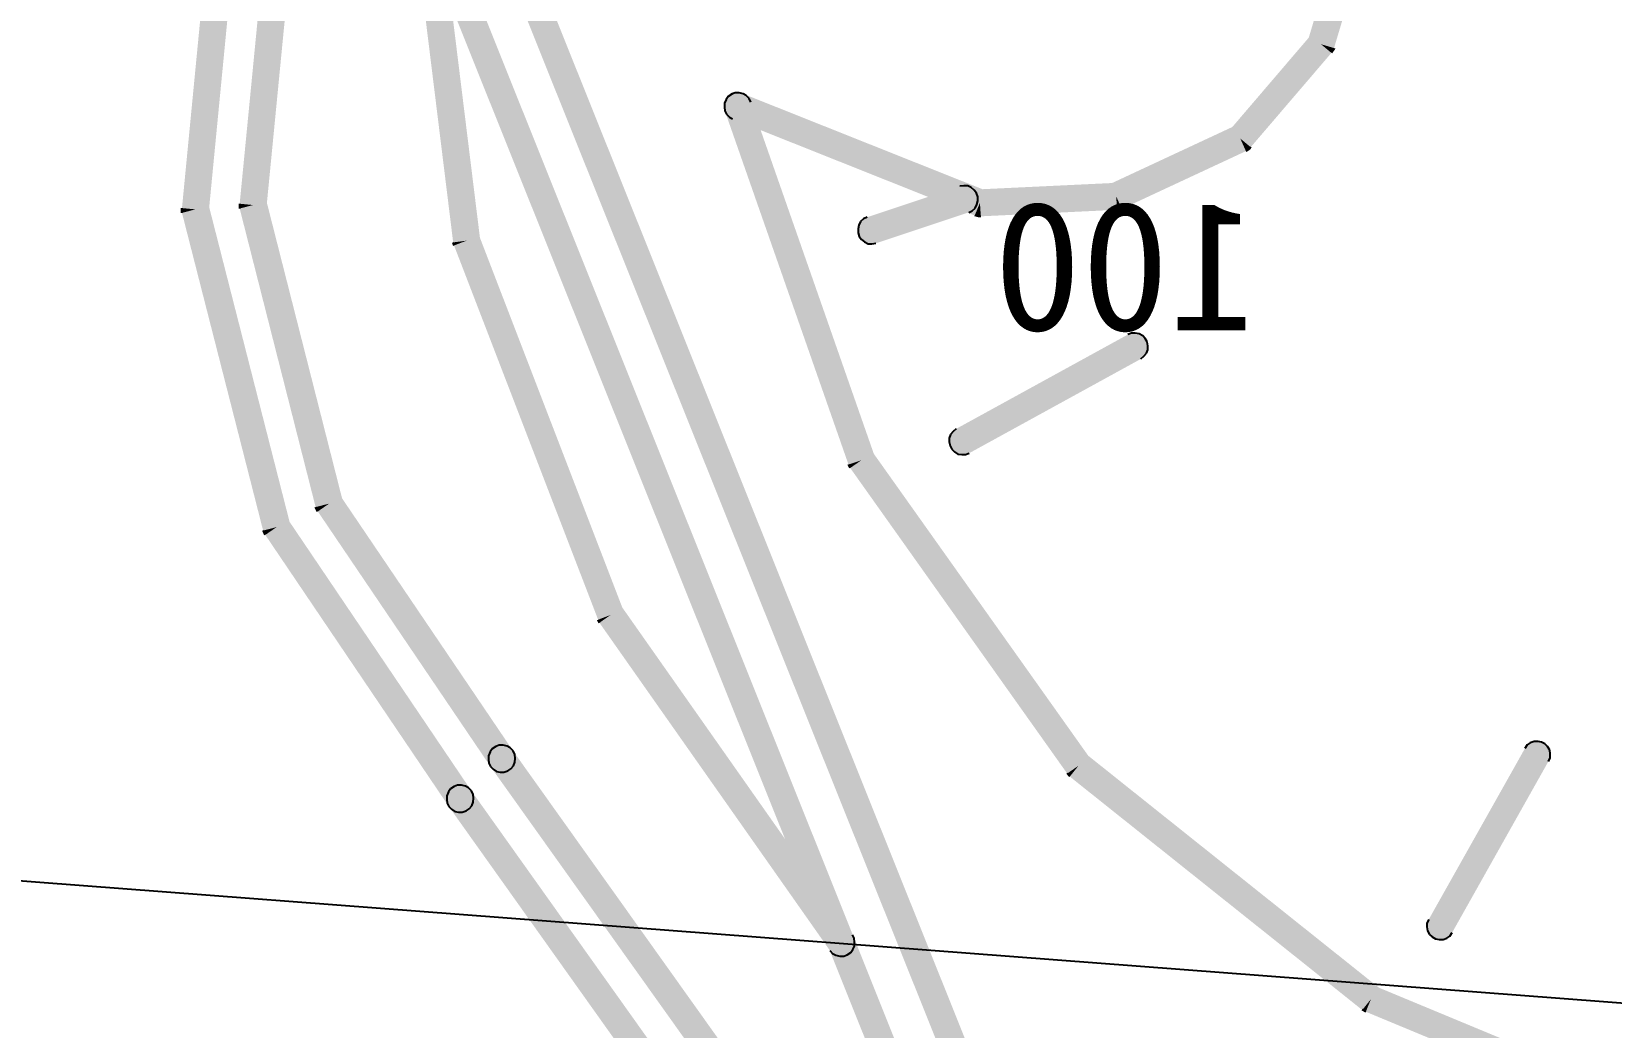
# Model space of a CAD drawing. Header units: millimetres. Extents: x -185079 to -2648, y 85916 to 249201.
# Drawn here: x -52811.73 to -52763.47, y 133339.82 to 133370.23 of the extents above; entities that cross this region are included whole.
import ezdxf

# ---------------------------------------------------------------- set-up
doc = ezdxf.new("R2010")
doc.units = ezdxf.units.MM
doc.linetypes.add('DASHDOT', pattern=[25.4, 12.7, -6.35, 0, -6.35])
doc.layers.get('0').update_dxf_attribs({"color": 255, "linetype": 'DASHDOT'})
doc.layers.add('1', color=4, linetype='Continuous')
doc.layers.add('2', color=3, linetype='Continuous')
doc.styles.add('PDF SimSun', font='simsun.ttc')

msp = doc.modelspace()

# ---------------------------------------------------------------- hatches: boundary and pattern name
at = {"extrusion": (-0.004685415688226612, -0.01745240643729066, 0.9998367168639968)}
for points in [[(-85571.84347165315, 115131.8781506091), (-85572.22640916266, 115131.7199708152), (-85572.60953659381, 115131.562498333), (-85577.20526966116, 115142.9027489891), (-85576.82233215167, 115143.060928783), (-85576.4392047205, 115143.2184012652)], [(-85580.06830783746, 115130.5629698596), (-85580.47536539735, 115130.4946186351), (-85580.88242295722, 115130.4262674105), (-85582.53650663038, 115140.317103298), (-85582.12925914885, 115140.384747211), (-85581.72220158897, 115140.4530984355)], [(-85578.40018470977, 115131.1481346808), (-85578.80724226964, 115131.0797834563), (-85579.21448975118, 115131.0121395433), (-85580.76091527416, 115140.2986959111), (-85580.35385771428, 115140.3670471356), (-85579.9468001544, 115140.4353983602)], [(-85548.8834157303, 115148.0885051924), (-85548.46838831813, 115148.076340866), (-85548.05336090593, 115148.0641765397), (-85548.16005025043, 115144.2705308594), (-85548.57507766262, 115144.2826951858), (-85548.99010507482, 115144.2948595121)], [(-85573.52664136072, 115140.4963191088), (-85573.19651578624, 115140.749514589), (-85572.86658013343, 115141.0034173808), (-85543.81790352194, 115102.2841848296), (-85544.14783917475, 115102.0302820378), (-85544.47725743765, 115101.7772764792)], [(-85575.12890967446, 115139.3100579182), (-85574.79949141156, 115139.5630634768), (-85574.46955575874, 115139.8169662686), (-85545.41404196763, 115101.0722705009), (-85545.74346023051, 115100.8192649423), (-85546.07339588334, 115100.5653621505)], [(-85548.95150983495, 115144.4561260533), (-85548.57507766262, 115144.2826951858), (-85548.19916288019, 115144.108367085), (-85549.83390898102, 115140.6877517767), (-85550.20963384178, 115140.8613725659), (-85550.58535870255, 115141.0349933551)], [(-85548.57507766262, 115144.2826951858), (-85548.16005025043, 115144.2705308594), (-85548.15962488933, 115144.2152886034), (-85548.19916288019, 115144.108367085)], [(-85565.28886196604, 115137.8293093821), (-85564.93916760368, 115138.0604602356), (-85565.01763267687, 115138.1493460539), (-85565.13158129656, 115138.2150545729), (-85565.23527414679, 115138.242568267), (-85565.35740311224, 115138.2370742535), (-85565.47269489805, 115138.2061170235), (-85565.57773091442, 115138.1369649688), (-85565.64956930141, 115138.0486694872), (-85565.68981460386, 115137.9415580472), (-85565.70978380684, 115137.8125919021), (-85565.67882657684, 115137.6973001163), (-85565.63855632838, 115137.5981585285)], [(-85565.28886196604, 115137.8293093821), (-85565.23527414679, 115138.242568267), (-85565.35740311224, 115138.2370742535), (-85565.47269489805, 115138.2061170235), (-85565.5642919946, 115138.1405734802), (-85565.64956930141, 115138.0486694872), (-85565.68981460386, 115137.9415580472), (-85565.70978380684, 115137.8125919021), (-85565.67882657684, 115137.6973001163), (-85565.63855632838, 115137.5981585285), (-85565.5600912552, 115137.5092727102), (-85565.44614263551, 115137.4435641913), (-85565.34263970694, 115137.4167578087)], [(-85558.48913025219, 115128.6058158681), (-85558.83882461455, 115128.3746650146), (-85559.1885189769, 115128.143514161), (-85565.63855632838, 115137.5981585285), (-85565.28886196604, 115137.8293093821), (-85564.93916760368, 115138.0604602356)], [(-85557.3271825502, 115137.3145552424), (-85557.38166760268, 115136.9018137473), (-85557.43525542192, 115136.4885548624), (-85565.34263970694, 115137.4167578087), (-85565.28886196604, 115137.8293093821), (-85565.23527414679, 115138.242568267)], [(-85550.47575085191, 115141.1887868622), (-85550.20963384178, 115140.8613725659), (-85549.94351683166, 115140.5339582697), (-85553.1468503227, 115137.8463028935), (-85553.41296733281, 115138.1737171897), (-85553.67960173285, 115138.5002342527)], [(-85550.20963384178, 115140.8613725659), (-85549.83390898102, 115140.6877517767), (-85549.85823952484, 115140.6258622627), (-85549.94351683166, 115140.5339582697)], [(-85553.54568391017, 115138.5634918788), (-85553.41296733281, 115138.1737171897), (-85553.28076814537, 115137.7830452673), (-85557.24876110366, 115136.5113317466), (-85557.38166760268, 115136.9018137473), (-85557.51386679012, 115137.2924856697)], [(-85558.10100684973, 115137.2311366004), (-85557.86966607455, 115136.8807349265), (-85557.63832529935, 115136.5303332526), (-85560.1333138357, 115134.8844566872), (-85560.3646546109, 115135.2348583611), (-85560.59599538609, 115135.585260035)], [(-85557.86966607455, 115136.8807349265), (-85557.63832529935, 115136.5303332526), (-85557.54962940271, 115136.6095056373), (-85557.48101968387, 115136.7098254156), (-85557.4569245795, 115136.826249874), (-85557.462418593, 115136.9483788395), (-85557.49356574466, 115137.0643779369), (-85557.5592992096, 115137.156682345), (-85557.64759469114, 115137.228520732), (-85557.75812472102, 115137.2814976427), (-85557.87384186793, 115137.3057826687), (-85557.98913365374, 115137.2748254387), (-85558.10100684973, 115137.2311366004)], [(-85553.41296733281, 115138.1737171897), (-85553.1468503227, 115137.8463028935), (-85553.19435816587, 115137.819896926), (-85553.28076814537, 115137.7830452673)], [(-85580.47536539735, 115130.4946186351), (-85580.84462854758, 115130.2855124082), (-85580.86191141832, 115130.349877761), (-85580.88242295722, 115130.4262674105)], [(-85575.19647779108, 115121.9759560762), (-85575.56574094131, 115121.7668498493), (-85575.93500409156, 115121.5577436225), (-85580.84462854758, 115130.2855124082), (-85580.47536539735, 115130.4946186351), (-85580.10610224711, 115130.7037248619)], [(-85578.80724226964, 115131.0797834563), (-85579.17650541988, 115130.8706772295), (-85579.19378829062, 115130.9350425823), (-85579.21448975118, 115131.0121395433)], [(-85573.83339875581, 115123.0843425303), (-85574.20266190605, 115122.8752363035), (-85574.57192505628, 115122.6661300766), (-85579.17650541988, 115130.8706772295), (-85578.80724226964, 115131.0797834563), (-85578.43797911941, 115131.2888896832)], [(-85557.38166760268, 115136.9018137473), (-85557.24876110366, 115136.5113317466), (-85557.31312645647, 115136.4940488759), (-85557.43525542192, 115136.4885548624)], [(-85560.3646546109, 115135.2348583611), (-85560.59599538609, 115135.585260035), (-85560.68469128273, 115135.5060876503), (-85560.75400831313, 115135.4055779504), (-85560.77739610594, 115135.2893434136), (-85560.77241948234, 115135.1663172149), (-85560.74146225234, 115135.0510254291), (-85560.67502147582, 115134.9589109426), (-85560.58743330586, 115134.886882634), (-85560.476903276, 115134.8339057233), (-85560.3604788175, 115134.8098106189), (-85560.2451870317, 115134.8407678489), (-85560.1333138357, 115134.8844566872)], [(-85564.67928217164, 115122.0654915038), (-85565.01263641428, 115121.8243203203), (-85565.34618057856, 115121.5838564483), (-85572.55995332694, 115131.4795069433), (-85572.22640916266, 115131.7199708152), (-85571.89305492002, 115131.9611419988)], [(-85551.97328078058, 115134.1901623836), (-85551.68441183222, 115133.882506797), (-85551.39644011707, 115133.5753686002), (-85555.71878025992, 115129.4323436857), (-85556.0076492083, 115129.7399992724), (-85556.29562092344, 115130.0471374692)], [(-85551.68441183222, 115133.882506797), (-85551.39644011707, 115133.5753686002), (-85551.32731300831, 115133.6765856116), (-85551.27414617597, 115133.7864083299), (-85551.26348999141, 115133.8992242769), (-85551.29444722141, 115134.0145160628), (-85551.35105758958, 115134.1236779805), (-85551.43022997434, 115134.2123738771), (-85551.52713116273, 115134.2682519877), (-85551.64697421103, 115134.3050787004), (-85551.76568458666, 115134.2868530786), (-85551.88097637247, 115134.2558958486), (-85551.97328078058, 115134.1901623836)], [(-85556.0076492083, 115129.7399992724), (-85556.29562092344, 115130.0471374692), (-85556.3647480322, 115129.9459204577), (-85556.41701763132, 115129.8355803495), (-85556.42838112745, 115129.7225744808), (-85556.39742389743, 115129.607282695), (-85556.34029613936, 115129.4990180105), (-85556.26183106618, 115129.4101321922), (-85556.16403264455, 115129.3537366917), (-85556.04508682947, 115129.317427369), (-85555.92637645385, 115129.3356529907), (-85555.81108466804, 115129.3666102208), (-85555.71878025992, 115129.4323436857)], [(-85549.74682371867, 115121.4023432836), (-85550.01805300784, 115121.0823066118), (-85550.289282297, 115120.7622699399), (-85559.10934659214, 115128.0548182644), (-85558.83882461455, 115128.3746650146), (-85558.56759532538, 115128.6947016864)], [(-85566.81628080079, 115117.0388981918), (-85567.08680277839, 115116.7190514416), (-85567.35803206755, 115116.3990147698), (-85574.47318388365, 115122.5553895533), (-85574.20266190605, 115122.8752363035), (-85573.93143261688, 115123.1952729753)], [(-85574.20266190605, 115122.8752363035), (-85574.47318388365, 115122.5553895533), (-85574.51232145942, 115122.5994788067), (-85574.57192505628, 115122.6661300766)], [(-85575.56574094131, 115121.7668498493), (-85575.83626291892, 115121.4470030992), (-85575.87559041634, 115121.4917996641), (-85575.93500409156, 115121.5577436225)], [(-85567.72828159545, 115115.5299158883), (-85567.99932096296, 115115.2091719049), (-85568.26984294057, 115114.8893251547), (-85575.83626291892, 115121.4470030992), (-85575.56574094131, 115121.7668498493), (-85575.29451165214, 115122.0868865212)], [(-85555.34905342894, 115114.3047988268), (-85555.61957540654, 115113.9849520767), (-85555.89080469571, 115113.6649154048), (-85565.28386570344, 115121.5042836485), (-85565.01263641428, 115121.8243203203), (-85564.74230435834, 115122.1448743821)], [(-85567.08680277839, 115116.7190514416), (-85566.81628080079, 115117.0388981918), (-85566.92952210891, 115117.1047966324), (-85567.03302503748, 115117.131603015), (-85567.15534392459, 115117.1268163131), (-85567.2706357104, 115117.0958590831), (-85567.36204288529, 115117.0296082282), (-85567.44751011377, 115116.9384115468), (-85567.48775541621, 115116.8313001067), (-85567.5077246192, 115116.7023339617), (-85567.47676738919, 115116.5870421759), (-85567.43649714075, 115116.4879005881), (-85567.35803206755, 115116.3990147698)], [(-85567.08680277839, 115116.7190514416), (-85567.35803206755, 115116.3990147698), (-85567.26023364594, 115116.3426192693), (-85567.14039059763, 115116.3057925567), (-85567.031700552, 115116.3076780587), (-85566.91640876619, 115116.3386352887), (-85566.81137274984, 115116.4077873435), (-85566.73882705126, 115116.4962727467), (-85566.68585014057, 115116.6068027765), (-85566.67519395602, 115116.7196187236), (-85566.69341957777, 115116.8383290992), (-85566.73710841604, 115116.9502022952), (-85566.81628080079, 115117.0388981918)], [(-85567.35803206755, 115116.3990147698), (-85567.08680277839, 115116.7190514416), (-85566.81628080079, 115117.0388981918), (-85557.61751898797, 115109.462814331), (-85557.88804096557, 115109.1429675809), (-85558.15927025474, 115108.822930909)], [(-85536.98277554043, 115125.1322084301), (-85536.58524149243, 115125.0326913732), (-85536.18770744443, 115124.9331743164), (-85537.6736447029, 115119.1198644951), (-85538.07117875089, 115119.219381552), (-85538.46852287724, 115119.3181912973)], [(-85536.58524149243, 115125.0326913732), (-85536.18770744443, 115124.9331743164), (-85536.16431965162, 115125.0494088532), (-85536.19527688164, 115125.164700639), (-85536.2389657199, 115125.276573835), (-85536.3308697129, 115125.3618511418), (-85536.42796082294, 115125.418436564), (-85536.54419535978, 115125.4418243568), (-85536.65378263863, 115125.4404562447), (-85536.76907442445, 115125.4094990147), (-85536.87392051914, 115125.3396396483), (-85536.94594882781, 115125.2520514784), (-85536.98277554043, 115125.1322084301)], [(-85539.37122933411, 115116.9047684866), (-85539.54124161183, 115116.515604706), (-85539.71125388957, 115116.1264409254), (-85550.18806528556, 115120.6931428312), (-85550.01805300784, 115121.0823066118), (-85549.84804073011, 115121.4714703924)], [(-85567.99932096296, 115115.2091719049), (-85567.72828159545, 115115.5299158883), (-85567.84223021514, 115115.5956244072), (-85567.94502583214, 115115.6226207115), (-85568.0671547976, 115115.617126698), (-85568.1824465834, 115115.586169468), (-85568.27475099152, 115115.5204360031), (-85568.36002829834, 115115.4285320101), (-85568.39956628921, 115115.3216104917), (-85568.42024280377, 115115.1924544249), (-85568.38928557376, 115115.0771626391), (-85568.34901532532, 115114.9780210514), (-85568.26984294057, 115114.8893251547)], [(-85567.99932096296, 115115.2091719049), (-85568.26984294057, 115114.8893251547), (-85568.17294175217, 115114.8334470441), (-85568.05309870387, 115114.7966203315), (-85567.94370134667, 115114.7986957552), (-85567.82840956085, 115114.8296529852), (-85567.7233735445, 115114.89880504), (-85567.65153515749, 115114.9871005215), (-85567.59855824681, 115115.0976305514), (-85567.58790206225, 115115.2104464984), (-85567.606127684, 115115.329156874), (-85567.64981652227, 115115.44103007), (-85567.72828159545, 115115.5299158883)], [(-85568.26984294057, 115114.8893251547), (-85567.99932096296, 115115.2091719049), (-85567.72828159545, 115115.5299158883), (-85558.93049736644, 115108.2723337204), (-85559.20172665562, 115107.9522970486), (-85559.47276602313, 115107.6315530652)], [(-85538.07117875089, 115119.219381552), (-85538.46852287724, 115119.3181912973), (-85538.49191067004, 115119.2019567604), (-85538.46095344004, 115119.0866649746), (-85538.41726460178, 115118.9747917786), (-85538.32606792034, 115118.8893245502), (-85538.22826949872, 115118.8329290496), (-85538.11203496189, 115118.8095412568), (-85538.0026376047, 115118.8116166805), (-85537.88734581889, 115118.8425739105), (-85537.7830171141, 115118.9115360436), (-85537.71047141551, 115119.0000214468), (-85537.6736447029, 115119.1198644951)], [(-85555.61957540654, 115113.9849520767), (-85555.89080469571, 115113.6649154048), (-85555.78958768427, 115113.5957882961), (-85555.67387053736, 115113.5715032701), (-85555.55174157191, 115113.5769972836), (-85555.4364497861, 115113.6079545136), (-85555.34414537798, 115113.6736879785), (-85555.25886807116, 115113.7655919715), (-85555.21933008029, 115113.8725134899), (-85555.19523497592, 115113.9889379484), (-85555.22619220593, 115114.1042297342), (-85555.26988104418, 115114.2161029302), (-85555.34905342894, 115114.3047988268)], [(-85528.16149458489, 115115.4346343995), (-85528.21508240413, 115115.0213755145), (-85528.26886014502, 115114.6088239411), (-85539.59482943108, 115116.102345821), (-85539.54124161183, 115116.515604706), (-85539.48746387094, 115116.9281562794)]]:
    msp.add_hatch(color=7, dxfattribs=at).paths.add_polyline_path(points, flags=16)

# ---------------------------------------------------------------- linework, layer by layer
for p, q in [((-52798.82932356098, 133363.6976310951, 2080.472697912192), (-52798.85569605265, 133363.7906274054, 2080.474197600385)), ((-52786.7265532658, 133356.9030424066, 2080.410812393777), (-52786.7800240784, 133357.0092192963, 2080.412415164732)), ((-52794.38809530772, 133352.1785369406, 2080.292441566932), (-52794.42765024184, 133352.271533251, 2080.293879479815)), ((-52780.01884881243, 133347.481124888, 2080.277783922196), (-52780.09868343179, 133347.5741211983, 2080.279033077189)), ((-52770.97803544822, 133340.3013703788, 2080.19482635158), (-52771.08423171809, 133340.3548249508, 2080.195261759924))]:
    msp.add_line(p, q, dxfattribs=at)
for points, elevation in [([(-85548.1600502504, 115144.2705308594), (-85548.1596248893, 115144.2152886034), (-85548.19916288016, 115144.108367085)], 5.106818427846391e-10), ([(-85564.93916760365, 115138.0604602356), (-85565.01763267684, 115138.1493460539), (-85565.13158129653, 115138.2150545728), (-85565.23527414676, 115138.242568267), (-85565.35740311221, 115138.2370742535), (-85565.47269489802, 115138.2061170235), (-85565.57773091439, 115138.1369649687), (-85565.64956930139, 115138.0486694872), (-85565.68981460383, 115137.9415580472), (-85565.70978380681, 115137.8125919021), (-85565.67882657681, 115137.6973001163), (-85565.63855632835, 115137.5981585285)], 5.106818871780579e-10), ([(-85565.23527414676, 115138.242568267), (-85565.35740311221, 115138.2370742535), (-85565.47269489802, 115138.2061170235), (-85565.56429199457, 115138.1405734802), (-85565.64956930139, 115138.0486694872), (-85565.68981460383, 115137.9415580472), (-85565.70978380681, 115137.8125919021), (-85565.67882657681, 115137.6973001163), (-85565.63855632835, 115137.5981585285), (-85565.56009125517, 115137.5092727102), (-85565.44614263548, 115137.4435641913), (-85565.34263970691, 115137.4167578087)], 5.106818885120329e-10), ([(-85549.83390898099, 115140.6877517767), (-85549.85823952481, 115140.6258622627), (-85549.94351683163, 115140.5339582697)], 5.106818681301648e-10), ([(-85557.63832529933, 115136.5303332526), (-85557.54962940268, 115136.6095056373), (-85557.48101968384, 115136.7098254155), (-85557.45692457947, 115136.826249874), (-85557.46241859297, 115136.9483788395), (-85557.49356574463, 115137.0643779368), (-85557.55929920958, 115137.1566823449), (-85557.64759469111, 115137.228520732), (-85557.75812472099, 115137.2814976426), (-85557.8738418679, 115137.3057826687), (-85557.98913365371, 115137.2748254387), (-85558.1010068497, 115137.2311366004)], 5.106818907378656e-10), ([(-85580.84462854755, 115130.2855124082), (-85580.8619114183, 115130.349877761), (-85580.88242295719, 115130.4262674105)], 5.106819365757887e-10), ([(-85579.17650541985, 115130.8706772294), (-85579.19378829059, 115130.9350425822), (-85579.21448975115, 115131.0121395433)], 5.106819325929203e-10), ([(-85553.14685032266, 115137.8463028934), (-85553.19435816584, 115137.8198969259), (-85553.28076814534, 115137.7830452673)], 5.10681887388953e-10), ([(-85560.59599538606, 115135.585260035), (-85560.6846912827, 115135.5060876502), (-85560.7540083131, 115135.4055779504), (-85560.77739610591, 115135.2893434135), (-85560.77241948231, 115135.1663172149), (-85560.7414622523, 115135.0510254291), (-85560.67502147579, 115134.9589109426), (-85560.58743330583, 115134.8868826339), (-85560.47690327597, 115134.8339057233), (-85560.36047881747, 115134.8098106189), (-85560.24518703167, 115134.8407678489), (-85560.13331383567, 115134.8844566872)], 5.106819072677219e-10), ([(-85557.24876110363, 115136.5113317466), (-85557.31312645644, 115136.4940488758), (-85557.4352554219, 115136.4885548623)], 5.10681896130936e-10), ([(-85551.39644011704, 115133.5753686002), (-85551.32731300828, 115133.6765856116), (-85551.27414617594, 115133.7864083299), (-85551.26348999138, 115133.8992242769), (-85551.29444722139, 115134.0145160627), (-85551.35105758955, 115134.1236779805), (-85551.43022997431, 115134.2123738771), (-85551.5271311627, 115134.2682519877), (-85551.646974211, 115134.3050787003), (-85551.76568458663, 115134.2868530786), (-85551.88097637244, 115134.2558958486), (-85551.97328078056, 115134.1901623836)], 5.106819132452005e-10), ([(-85556.29562092341, 115130.0471374691), (-85556.36474803217, 115129.9459204577), (-85556.41701763129, 115129.8355803495), (-85556.42838112742, 115129.7225744808), (-85556.3974238974, 115129.607282695), (-85556.34029613933, 115129.4990180105), (-85556.26183106615, 115129.4101321922), (-85556.16403264452, 115129.3537366917), (-85556.04508682944, 115129.317427369), (-85555.92637645382, 115129.3356529907), (-85555.811084668, 115129.3666102207), (-85555.7187802599, 115129.4323436857)], 5.106819468054715e-10), ([(-85574.47318388362, 115122.5553895533), (-85574.51232145939, 115122.5994788066), (-85574.57192505625, 115122.6661300766)], 5.106819928542897e-10), ([(-85575.83626291889, 115121.4470030991), (-85575.87559041631, 115121.4917996641), (-85575.93500409153, 115121.5577436224)], 5.106820006116722e-10), ([(-85566.81628080076, 115117.0388981918), (-85566.92952210888, 115117.1047966324), (-85567.03302503745, 115117.131603015), (-85567.15534392456, 115117.1268163131), (-85567.27063571037, 115117.0958590831), (-85567.36204288526, 115117.0296082282), (-85567.44751011374, 115116.9384115468), (-85567.48775541618, 115116.8313001067), (-85567.50772461916, 115116.7023339616), (-85567.47676738916, 115116.5870421758), (-85567.43649714072, 115116.4879005881), (-85567.35803206752, 115116.3990147698)], 5.106820385677086e-10), ([(-85567.35803206752, 115116.3990147698), (-85567.26023364591, 115116.3426192693), (-85567.1403905976, 115116.3057925567), (-85567.03170055198, 115116.3076780587), (-85566.91640876616, 115116.3386352887), (-85566.81137274981, 115116.4077873435), (-85566.73882705123, 115116.4962727466), (-85566.68585014054, 115116.6068027765), (-85566.67519395599, 115116.7196187235), (-85566.69341957774, 115116.8383290991), (-85566.73710841601, 115116.9502022951), (-85566.81628080076, 115117.0388981918)], 5.106820340588729e-10), ([(-85536.1877074444, 115124.9331743163), (-85536.1643196516, 115125.0494088532), (-85536.19527688161, 115125.164700639), (-85536.23896571987, 115125.276573835), (-85536.33086971287, 115125.3618511418), (-85536.42796082291, 115125.418436564), (-85536.54419535975, 115125.4418243568), (-85536.6537826386, 115125.4404562447), (-85536.76907442442, 115125.4094990146), (-85536.87392051911, 115125.3396396483), (-85536.94594882778, 115125.2520514784), (-85536.9827755404, 115125.13220843)], 5.106819798817001e-10), ([(-85567.72828159542, 115115.5299158883), (-85567.84223021512, 115115.5956244072), (-85567.94502583212, 115115.6226207115), (-85568.06715479757, 115115.617126698), (-85568.18244658338, 115115.586169468), (-85568.27475099149, 115115.520436003), (-85568.36002829831, 115115.42853201), (-85568.39956628918, 115115.3216104916), (-85568.42024280374, 115115.1924544249), (-85568.38928557374, 115115.0771626391), (-85568.3490153253, 115114.9780210514), (-85568.26984294054, 115114.8893251547)], 5.106820492509428e-10), ([(-85568.26984294054, 115114.8893251547), (-85568.17294175214, 115114.8334470441), (-85568.05309870384, 115114.7966203315), (-85567.94370134664, 115114.7986957552), (-85567.82840956083, 115114.8296529852), (-85567.72337354448, 115114.8988050399), (-85567.65153515746, 115114.9871005215), (-85567.59855824678, 115115.0976305513), (-85567.58790206222, 115115.2104464984), (-85567.60612768398, 115115.329156874), (-85567.64981652224, 115115.44103007), (-85567.72828159542, 115115.5299158883)], 5.106820447370255e-10), ([(-85538.46852287721, 115119.3181912972), (-85538.49191067001, 115119.2019567604), (-85538.46095344001, 115119.0866649746), (-85538.41726460175, 115118.9747917786), (-85538.32606792031, 115118.8893245501), (-85538.2282694987, 115118.8329290496), (-85538.11203496186, 115118.8095412568), (-85538.00263760467, 115118.8116166805), (-85537.88734581886, 115118.8425739105), (-85537.78301711407, 115118.9115360436), (-85537.71047141548, 115119.0000214468), (-85537.67364470287, 115119.1198644951)], 5.106820227925009e-10), ([(-85555.89080469568, 115113.6649154048), (-85555.78958768424, 115113.5957882961), (-85555.67387053733, 115113.57150327), (-85555.55174157188, 115113.5769972835), (-85555.43644978607, 115113.6079545135), (-85555.34414537795, 115113.6736879785), (-85555.25886807113, 115113.7655919715), (-85555.21933008026, 115113.8725134899), (-85555.1952349759, 115113.9889379484), (-85555.2261922059, 115114.1042297342), (-85555.26988104415, 115114.2161029302), (-85555.34905342892, 115114.3047988268)], 5.106820550340423e-10)]:
    msp.add_lwpolyline(points, dxfattribs=dict(at, elevation=elevation))
for points in [[(-85572.22640916264, 115131.7199708152), (-85572.55995332693, 115131.4795069433), (-85572.6095365938, 115131.5624983329)], [(-85558.83882461453, 115128.3746650146), (-85559.10934659213, 115128.0548182644), (-85559.18851897688, 115128.143514161)], [(-85565.01263641426, 115121.8243203203), (-85565.28386570342, 115121.5042836484), (-85565.34618057855, 115121.5838564483)], [(-85550.01805300782, 115121.0823066118), (-85550.18806528555, 115120.6931428312), (-85550.28928229699, 115120.7622699399)], [(-85539.54124161182, 115116.515604706), (-85539.59482943107, 115116.102345821), (-85539.71125388955, 115116.1264409254)]]:
    msp.add_solid(points, dxfattribs=at)
at = {"layer": '1', "color": 3, "lineweight": -3, "ltscale": 2, "extrusion": (-0.004685415688226648, -0.01745240643729063, 0.9998367168639968), "elevation": 1.311263986281119e-08}
msp.add_lwpolyline([(-89340.74435583597, 116693.2017122206), (-79605.60479144276, 119307.2036772036), (-77739.80294518075, 112358.532017356), (-87474.94250957393, 109744.530052373)], close=True, dxfattribs=at)
at = {"layer": '1', "lineweight": -3, "ltscale": 2, "extrusion": (-0.004685415688226648, -0.01745240643729063, 0.9998367168639968), "elevation": 1.311264075806094e-08}
msp.add_lwpolyline([(-87231.2481748564, 109916.2399077064), (-77857.25883072625, 112433.2686984296), (-79666.37327405855, 119170.8235395233), (-89040.36261818874, 116653.7947488001), (-87231.2481748564, 109916.2399077064)], dxfattribs=at)
at = {"layer": '2', "extrusion": (-0.004685415688226634, -0.01745240643729067, 0.9998367168639968)}
msp.add_line((-53496.40435007463, 133396.4669785187, 1776.02739879564), (-52111.45595274666, 133290.8999616213, 2115.1068269133), dxfattribs=at)

# ---------------------------------------------------------------- texts
at = {"extrusion": (-0.004685415688226612, -0.01745240643729066, 0.9998367168639968), "style": 'PDF SimSun', "text_generation_flag": 4}
msp.add_text('100', height=3.936612702323027, rotation=195.0300830919115, dxfattribs=at).set_placement((-85548.20514176063, 115135.3392050426))

doc.saveas('drawing.dxf')
